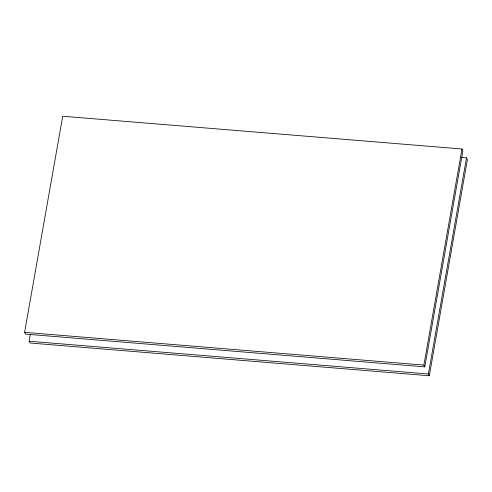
<?xml version="1.0" encoding="UTF-8"?>
<svg xmlns="http://www.w3.org/2000/svg" width="492" height="492" viewBox="0 0 492 492"><rect width="100%" height="100%" fill="white"/><g stroke="black" fill="none" stroke-linecap="round" stroke-linejoin="round"><path stroke-width="0.74" d="M24.6 332.34L62.705 116.235L461.982 148.99L462.886 150.767L424.781 366.866L25.504 334.117L24.6 332.34L423.883 365.089L424.781 366.866M461.145 157.44L466.496 157.883L467.4 159.66L429.295 375.765L30.018 343.01L29.114 341.233L30.313 334.431M423.883 365.089L461.982 148.99M429.295 375.765L428.391 373.981L466.496 157.883M29.114 341.233L428.391 373.981"/></g></svg>
